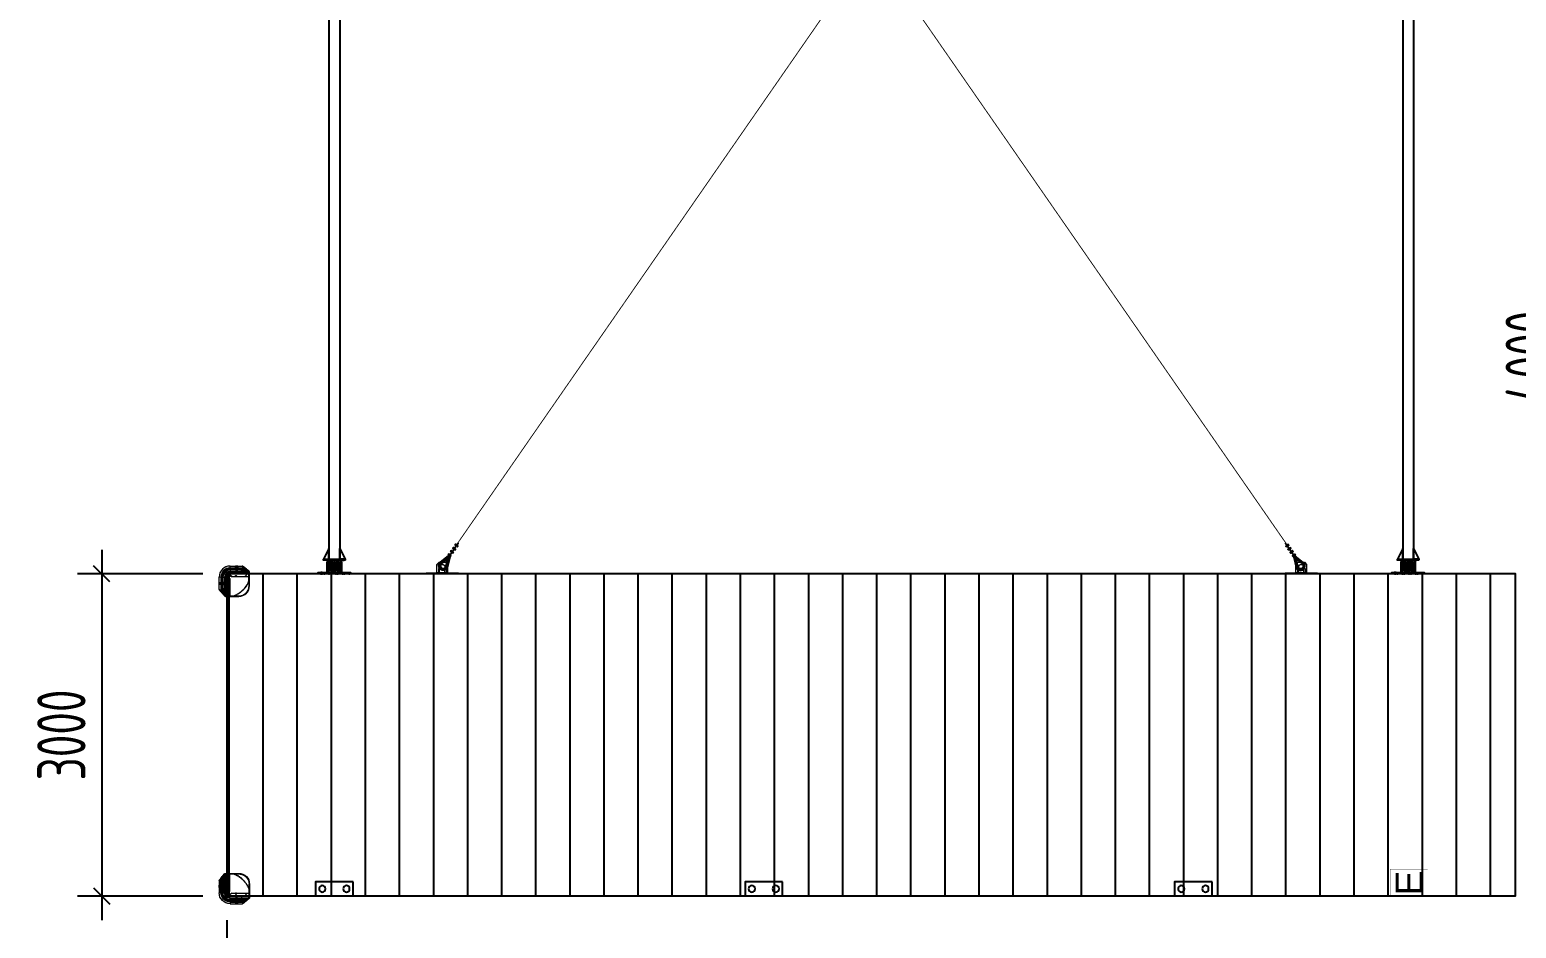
# Model space of a CAD drawing. Header units: millimetres. Extents: x 136606 to 1229059, y 82794 to 127566.
# Drawn here: x 347343 to 361187, y 104587 to 112955 of the extents above; entities that cross this region are included whole.
import ezdxf

# ---------------------------------------------------------------- set-up
doc = ezdxf.new("R2010")
doc.units = ezdxf.units.MM
doc.linetypes.add('CENTER', pattern=[0.6, 0.375, -0.075, 0.075, -0.075])
doc.linetypes.add('HIDDEN', pattern=[9.525, 6.35, -3.175])
for name, color, linetype in [('0 @ 1', 7, 'Continuous'), ('5t系缆柱', 150, 'Continuous'), ('HR-dimension', 9, 'Continuous'), ('HR-pontoon', 161, 'Continuous'), ('护角', 30, 'Continuous'), ('水电箱', 40, 'Continuous'), ('浮桥', 13, 'Continuous'), ('粗实线', 7, 'Continuous')]:
    doc.layers.add(name, color=color, linetype=linetype)
doc.layers.add('扣板', color=7, linetype='Continuous', lineweight=9)
doc.styles.add('hztxt', font='ros1.shx', dxfattribs={"width": 0.8, "bigfont": 'hztxt.shx'})
doc.styles.get("Standard").update_dxf_attribs({"font": 'arial.ttf'})
doc.dimstyles.new('DIM-150', dxfattribs={"dimscale": 150, "dimtxt": 3, "dimasz": 1, "dimexe": 1.5, "dimexo": 1.5, "dimgap": 1, "dimtad": 1, "dimdec": 1, "dimdsep": 46, "dimtxsty": 'hztxt', "dimblk": 'OBLIQUE', "dimcen": 0, "dimdle": 1.5, "dimclrd": 9, "dimclre": 9, "dimclrt": 2, "dimadec": 1, "dimazin": 0, "dimtfac": 1, "dimtdec": 1, "dimtix": 1, "dimtmove": 2, "dimatfit": 3, "dimldrblk": 'ARCHTICK', "dimfxl": 10, "dimtolj": 1, "dimtzin": 0, "dimarcsym": 1})
pattern_1 = [(225, (43212.285, 45564.743), (4.49012806, -4.49012806), []), (225, (43207.795, 45564.743), (4.49012806, -4.49012806), [7.9375, -1.5875, 0, -1.5875])]
pattern_2 = [(225, (-344287.005, -129412.7357), (4.49012806, -4.49012806), []), (225, (-344291.495, -129412.7357), (4.49012806, -4.49012806), [7.9375, -1.5875, 0, -1.5875])]
pattern_3 = [(40.81217054, (-1416366.4012, -675349.6259), (-1.4525846328, 1.682112997), []), (130.81217054, (-1416366.4012, -675349.6259), (-4.5872822625, 1.9116413612), [5.55625, -3.33375])]
pattern_4 = [(40.81217054, (-1423212.2177, -670898.807), (-1.4525846328, 1.682112997), []), (130.81217054, (-1423212.2177, -670898.807), (-4.5872822625, 1.9116413612), [5.55625, -3.33375])]

# ---------------------------------------------------------------- blocks, each defined once
blk = doc.blocks.new('A$C140A6103')
at = {"color": 252}
blk.add_lwpolyline([(1, 1), (-1, -1)], dxfattribs=at)
blk.add_circle((0, 0), 1, dxfattribs=at)
blk.add_arc((30, 30), 42.4, 223.6495, 226.3505, dxfattribs=at)
at = {"layer": '护角', "linetype": 'HIDDEN', "lineweight": 0}
for p, q in [((-51, 169), (-73, 143)), ((-45, 174), (-51, 169)), ((-51, 30), (-51, 169)), ((-46, 170), (-47, 168)), ((-47, 140), (-47, 168)), ((-46, 140), (-47, 140)), ((-35, 186), (-46, 170)), ((-46, 170), (-35, 186)), ((-46, 140), (-46, 170)), ((-46, 140), (-35, 140)), ((-35, 140), (-46, 140)), ((-22, 202), (-45, 174)), ((-45, 30), (-45, 174)), ((-21, 204), (-35, 186)), ((-35, 140), (-35, 186)), ((-35, 140), (-2, 140)), ((-22, 202), (-22, 202)), ((-22, 30), (-22, 202)), ((-20, 209), (-18, 204)), ((-18, 30), (-18, 204)), ((-14, 210), (-14, 205)), ((-2, 207), (-14, 207)), ((-13, 205), (-14, 205)), ((-13, 210), (-13, 205)), ((65, 205), (-13, 205)), ((-13, 205), (25, 167)), ((-2, 140), (-2, 207)), ((0, 207), (-2, 207)), ((-2, 207), (0, 207)), ((0, 140), (-2, 140)), ((-2, 140), (0, 140)), ((-71, 100), (-31, 100)), ((-71, 80), (-71, 80)), ((-31, 80), (-71, 80)), ((-71, 80), (-71, 80)), ((-51, 30), (-45, 30)), ((-45, 30), (-22, 30)), ((-41, 135), (-42, 135)), ((-34, 135), (-41, 135)), ((-3, 135), (-34, 135)), ((-31, 100), (-31, 80)), ((-30, 99), (-30, 81)), ((-29, 96), (-29, 84)), ((-29, 96), (-1, 96)), ((-1, 84), (-29, 84)), ((-22, 30), (-18, 30)), ((-1, 96), (-1, 84)), ((19, 82), (20, 81)), ((19, 82), (19, 82)), ((20, 81), (19, 82)), ((19, 82), (19, 82)), ((19, 82), (19, 82)), ((20, 82), (19, 82)), ((19, 82), (19, 82)), ((19, 82), (20, 81)), ((20, 85), (21, 85)), ((20, 84), (20, 85)), ((20, 81), (24, 85)), ((20, 81), (24, 84)), ((21, 83), (20, 82)), ((20, 82), (20, 82)), ((20, 82), (20, 82)), ((21, 82), (20, 82)), ((20, 81), (20, 81)), ((21, 81), (20, 81)), ((20, 81), (20, 81)), ((20, 81), (20, 81)), ((21, 87), (21, 85)), ((21, 87), (21, 87)), ((21, 85), (21, 87)), ((22, 87), (21, 85)), ((21, 84), (22, 87)), ((21, 84), (22, 86)), ((21, 85), (21, 85)), ((21, 85), (21, 85)), ((24, 84), (21, 81)), ((21, 84), (22, 84)), ((22, 84), (21, 84)), ((22, 84), (21, 84)), ((21, 84), (21, 83)), ((21, 84), (21, 83)), ((21, 83), (21, 84)), ((21, 84), (21, 84)), ((21, 84), (21, 84)), ((21, 83), (21, 83)), ((21, 83), (21, 82)), ((21, 83), (21, 83)), ((22, 87), (22, 87)), ((22, 87), (22, 87)), ((22, 87), (22, 87)), ((22, 87), (22, 87)), ((22, 87), (21, 87)), ((22, 87), (22, 86)), ((22, 87), (22, 87)), ((22, 87), (22, 87)), ((22, 87), (22, 87)), ((22, 86), (22, 86)), ((22, 86), (22, 84)), ((23, 85), (22, 84)), ((22, 84), (23, 85)), ((24, 85), (22, 83)), ((22, 84), (22, 84)), ((22, 84), (22, 84)), ((22, 84), (22, 84)), ((22, 84), (21, 83)), ((22, 84), (22, 83)), ((23, 85), (23, 85)), ((23, 85), (24, 85)), ((24, 85), (24, 85)), ((24, 85), (24, 85)), ((24, 85), (24, 85)), ((24, 85), (24, 85)), ((24, 84), (24, 85)), ((24, 85), (24, 85)), ((24, 85), (24, 85)), ((24, 85), (24, 85)), ((24, 84), (24, 84)), ((140, -2), (140, 0)), ((140, -2), (140, 0)), ((167, 25), (205, -13)), ((205, -13), (205, 65)), ((207, -2), (207, 0)), ((207, 0), (207, -2)), ((30, -22), (30, -18)), ((30, -18), (204, -18)), ((30, -45), (30, -22)), ((30, -22), (202, -22)), ((30, -51), (30, -45)), ((30, -45), (174, -45)), ((30, -51), (169, -51)), ((100, -31), (80, -31)), ((80, -71), (80, -31)), ((81, -30), (99, -30)), ((84, -29), (84, -1)), ((84, -1), (96, -1)), ((96, -29), (84, -29)), ((96, -1), (96, -29)), ((100, -31), (100, -71)), ((135, -34), (135, -3)), ((135, -41), (135, -34)), ((135, -42), (135, -41)), ((207, -2), (140, -2)), ((140, -2), (140, -35)), ((140, -35), (140, -46)), ((140, -35), (186, -35)), ((140, -46), (140, -35)), ((140, -46), (140, -47)), ((140, -46), (170, -46)), ((168, -47), (140, -47)), ((143, -73), (169, -51)), ((170, -46), (168, -47)), ((169, -51), (174, -45)), ((170, -46), (186, -35)), ((186, -35), (170, -46)), ((174, -45), (202, -22)), ((186, -35), (204, -21)), ((202, -22), (202, -22)), ((204, -18), (209, -20)), ((205, -13), (210, -13)), ((205, -14), (205, -13)), ((205, -14), (210, -14)), ((207, -14), (207, -2))]:
    blk.add_line(p, q, dxfattribs=at)
at = {"layer": '护角', "linetype": 'Continuous', "lineweight": 15}
for p, q in [((-73, 143), (-56, 164)), ((-73, 30), (-73, 143)), ((-55, 167), (-72, 146)), ((-56, 164), (-53, 166)), ((-56, 30), (-56, 164)), ((-53, 169), (-55, 167)), ((-44, 181), (-53, 169)), ((-53, 166), (-43, 178)), ((-53, 30), (-53, 166)), ((-39, 187), (-44, 181)), ((-43, 178), (-40, 184)), ((-43, 30), (-43, 178)), ((-37, 184), (-40, 184)), ((-40, 184), (-40, 30)), ((-24, 206), (-39, 187)), ((-37, 185), (-39, 187)), ((-37, 185), (-21, 204)), ((-37, 30), (-37, 184)), ((-21, 204), (-24, 206)), ((-14, 207), (-14, 210)), ((-3, 210), (-14, 210)), ((-14, 207), (-3, 207)), ((-3, 207), (-3, 210)), ((26, 210), (-3, 210)), ((-3, 207), (-3, 15)), ((-3, 207), (0, 207)), ((0, 15), (0, 207)), ((0, 207), (26, 207)), ((26, 210), (26, 207)), ((110, 210), (26, 210)), ((26, 44), (26, 207)), ((26, 207), (110, 207)), ((110, 210), (110, 207)), ((-56, 30), (-73, 30)), ((-72, 80), (-72, 79)), ((-53, 30), (-56, 30)), ((-43, 30), (-53, 30)), ((-40, 30), (-43, 30)), ((-37, 30), (-40, 30)), ((-3, 15), (-12, 6)), ((-12, 6), (-10, 4)), ((-10, 4), (-1, 13)), ((-10, 4), (-8, 2)), ((-8, 2), (13, 22)), ((-3, 15), (-1, 13)), ((0, 15), (-3, 15)), ((-1, 13), (10, 25)), ((26, 44), (0, 15)), ((22, 13), (2, -8)), ((10, 25), (13, 22)), ((25, 10), (13, -1)), ((15, 0), (44, 26)), ((15, -3), (15, 0)), ((207, 0), (15, 0)), ((25, 10), (22, 13)), ((44, 26), (207, 26)), ((207, 110), (207, 26)), ((210, 110), (207, 110)), ((210, 26), (207, 26)), ((207, 26), (207, 0)), ((207, 0), (207, -3)), ((210, 26), (210, 110)), ((210, -3), (210, 26)), ((4, -10), (2, -8)), ((13, -1), (4, -10)), ((6, -12), (4, -10)), ((6, -12), (15, -3)), ((15, -3), (13, -1)), ((15, -3), (207, -3)), ((184, -37), (30, -37)), ((30, -37), (30, -40)), ((30, -40), (184, -40)), ((30, -40), (30, -43)), ((30, -43), (178, -43)), ((30, -43), (30, -53)), ((30, -53), (166, -53)), ((30, -53), (30, -56)), ((30, -56), (164, -56)), ((30, -56), (30, -73)), ((143, -73), (30, -73)), ((164, -56), (143, -73)), ((146, -72), (167, -55)), ((166, -53), (164, -56)), ((178, -43), (166, -53)), ((167, -55), (169, -53)), ((169, -53), (181, -44)), ((184, -40), (178, -43)), ((181, -44), (187, -39)), ((184, -37), (184, -40)), ((204, -21), (185, -37)), ((185, -37), (187, -39)), ((187, -39), (206, -24)), ((204, -21), (206, -24)), ((207, -3), (207, -14)), ((207, -3), (210, -3)), ((207, -14), (210, -14)), ((210, -14), (210, -3))]:
    blk.add_line(p, q, dxfattribs=at)
at = {"layer": '护角', "linetype": 'HIDDEN', "lineweight": 0, "flags": 128}
for points in [[(-47, 177), (-47, 177), (-47, 177), (-47, 176), (-47, 176), (-46, 176), (-46, 175), (-46, 175), (-45, 174)], [(-35, 140), (-35, 139), (-35, 138), (-35, 137), (-35, 136), (-34, 136), (-34, 135), (-34, 135), (-34, 135)], [(-35, 140), (-35, 139), (-35, 138), (-35, 137), (-35, 136), (-34, 136), (-34, 135), (-34, 135), (-34, 135)], [(-24, 206), (-24, 205), (-24, 205), (-24, 205), (-23, 204), (-23, 204), (-23, 203), (-22, 203), (-22, 202)], [(-24, 205), (-24, 205), (-24, 205), (-24, 205), (-24, 204), (-23, 204), (-23, 203), (-23, 203), (-22, 202)], [(135, -34), (135, -34), (135, -34), (136, -34), (136, -35), (137, -35), (138, -35), (139, -35), (140, -35)], [(135, -34), (135, -34), (135, -34), (136, -34), (136, -35), (137, -35), (138, -35), (139, -35), (140, -35)], [(174, -45), (175, -46), (175, -46), (176, -46), (176, -47), (176, -47), (177, -47), (177, -47), (177, -47)], [(202, -22), (203, -23), (203, -23), (204, -23), (204, -24), (205, -24), (205, -24), (205, -24), (205, -24)], [(202, -22), (203, -22), (203, -23), (204, -23), (204, -23), (205, -24), (205, -24), (205, -24), (206, -24)]]:
    blk.add_lwpolyline(points, dxfattribs=at)
at = {"layer": '护角', "linetype": 'HIDDEN', "lineweight": 0}
for radius in [5.15, 5.45, 4.85, 4.21, 3.91, 4.51]:
    blk.add_circle((21, 84), radius, dxfattribs=at)
at = {"layer": '护角', "linetype": 'Continuous', "lineweight": 15}
for centre, radius, start, end in [((-68, 143), 5, 140.7935, 179.4152), ((-53, 165), 3.51, 142.875, 197.3336), ((-51, 168), 2.82, 153.8843, 223.0382), ((-41, 180), 2.82, 153.8843, 223.0382), ((-35, 184), 5, 140.7935, 180), ((-35, 184), 2, 140.7935, 180), ((-14, 198), 12, 90, 140.7935), ((-14, 198), 9, 90, 140.7935), ((-3, 207), 3, 0, 90), ((110, 110), 100, 0, 90), ((110, 110), 97, 0, 90), ((30, 30), 103, 180, 270), ((30, 30), 85.9, 180, 270), ((30, 30), 82.8, 180, 270), ((30, 30), 73.2, 180, 270), ((30, 30), 70, 180, 270), ((30, 30), 67, 180, 270), ((-3, -3), 13, 135, 315), ((-3, -3), 10, 135, 315), ((-3, -3), 7, 135, 315), ((-3, 15), 3, 315, 0), ((15, -3), 3, 90, 135), ((207, -3), 3, 0, 90), ((143, -68), 5, 271.2188, 309.2065), ((165, -53), 3.51, 252.6664, 307.125), ((168, -51), 2.82, 226.9618, 296.1157), ((180, -41), 2.82, 226.9618, 296.1157), ((184, -35), 2, 270, 309.2065), ((184, -35), 5, 270, 309.2065), ((198, -14), 9, 309.2065, 0), ((198, -14), 12, 309.2065, 0)]:
    blk.add_arc(centre, radius, start, end, dxfattribs=at)
at = {"layer": '护角', "linetype": 'HIDDEN', "lineweight": 0}
for centre, radius, start, end in [((-50, 168), 3, 2.9088, 140.7935), ((-48, 171), 3.28, 143.9818, 202.1193), ((-49, 170), 3, 0.2104, 140.5462), ((-42, 140), 5, 180, 270), ((-41, 140), 5, 179.9482, 269.9481), ((-40, 182), 6.12, 41.2821, 75.8251), ((-25, 200), 6.12, 41.2821, 75.8251), ((-14, 198), 9, 90, 140.7935), ((-14, 198), 7, 90, 117.2388), ((-17, 208), 3.55, 348.6309, 40.3907), ((-6, 208), 3.55, 348.6309, 40.3907), ((85, 206), 19.7, 168.4209, 184.0593), ((179, 162), 121, 158.9921, 159.5215), ((-48, 207), 113, 359.5052, 1.6792), ((88, 207), 21.8, 357.3954, 8.8489), ((30, 30), 80.9, 180, 270), ((30, 30), 75.1, 180, 270), ((-31, 99), 1, 0, 90), ((-31, 81), 1, 270, 0), ((-29, 96), 1, 180, 270), ((-29, 84), 1, 90, 180), ((30, 30), 52.2, 180, 270), ((30, 30), 47.5, 180, 270), ((-3, 132), 3, 0, 90), ((-1, 96), 1, 270, 0), ((-1, 84), 1, 0, 90), ((19, 82), 0.3, 221.1277, 225), ((19, 82), 0.6, 221.1277, 225), ((21, 85), 0.3, 250.125, 341.2356), ((21, 85), 0.6, 250.125, 341.2356), ((20, 82), 0.3, 225, 315), ((20, 82), 0.6, 225, 315), ((20, 81), 0.6, 225, 315), ((20, 81), 0.3, 225, 315), ((22, 87), 0.6, 45, 161.2356), ((22, 84), 0.3, 160.928, 225), ((22, 84), 0.6, 160.928, 225), ((21, 83), 0.3, 315, 45), ((21, 83), 0.6, 315, 45), ((22, 87), 0.3, 340.928, 45), ((22, 87), 0.6, 340.928, 45), ((22, 87), 0.3, 45, 161.2356), ((22, 84), 0.3, 225, 315), ((22, 84), 0.6, 225, 315), ((24, 85), 0.3, 45, 135), ((24, 85), 0.6, 45, 135), ((24, 85), 0.3, 315, 45), ((24, 85), 0.6, 315, 45), ((84, -1), 1, 0, 90), ((96, -1), 1, 90, 180), ((132, -3), 3, 0, 90), ((206, 85), 19.7, 265.9407, 281.5791), ((162, 179), 121, 290.4785, 291.0079), ((207, 88), 21.8, 81.1511, 92.6046), ((207, -48), 113, 88.3208, 90.4948), ((81, -31), 1, 90, 180), ((84, -29), 1, 270, 0), ((96, -29), 1, 180, 270), ((99, -31), 1, 0, 90), ((140, -41), 5, 180.0519, 270.0518), ((140, -42), 5, 180, 270), ((168, -50), 3, 309.2065, 87.2053), ((171, -48), 3.28, 247.8807, 306.0182), ((170, -49), 3, 309.4538, 89.7896), ((182, -40), 6.12, 14.1749, 48.7179), ((198, -14), 9, 309.2065, 0), ((198, -14), 7, 332.7612, 0), ((200, -25), 6.12, 14.1749, 48.7179), ((208, -6), 3.55, 49.6093, 101.3691), ((208, -17), 3.55, 49.6093, 101.3691)]:
    blk.add_arc(centre, radius, start, end, dxfattribs=at)
at = {"layer": '护角', "linetype": 'HIDDEN', "lineweight": 0, "extrusion": (0, 0, -1)}
for centre, major_axis, start_param, end_param in [((-3, 140), (0, 5), 1.570796, 3.141593), ((-3, 140), (0, 5), 1.570796, 3.141593), ((140, -3), (-5, 0), 0, 1.570796), ((140, -3), (-5, 0), 0, 1.570796)]:
    blk.add_ellipse(centre, major_axis=major_axis, ratio=0.155291, start_param=start_param, end_param=end_param, dxfattribs=at)
at = {"layer": '护角', "linetype": 'HIDDEN', "lineweight": 0}
for points, knots in [([(-18, 204), (-18, 204), (-19, 204), (-20, 203), (-21, 203), (-21, 203), (-22, 203), (-22, 202)], [0, 0, 0, 0, 0.5, 0.5, 0.75, 0.75, 1, 1, 1, 1]), ([(205, 65), (203, 69), (201, 73), (198, 81), (196, 85), (190, 96), (186, 103), (179, 113), (176, 117), (173, 122), (171, 124), (169, 127), (167, 129), (161, 137), (155, 143), (143, 155), (137, 161), (127, 169), (124, 171), (119, 175), (117, 176), (114, 179), (112, 180), (103, 186), (96, 190), (85, 196), (81, 198), (73, 201), (69, 203), (65, 205)], [0, 0, 0, 0, 0.0625, 0.0625, 0.125, 0.125, 0.25, 0.25, 0.3125, 0.3125, 0.34375, 0.34375, 0.375, 0.375, 0.5, 0.5, 0.625, 0.625, 0.6875, 0.6875, 0.71875, 0.71875, 0.75, 0.75, 0.875, 0.875, 0.9375, 0.9375, 1, 1, 1, 1]), ([(66, 206), (70, 204), (74, 203), (81, 199), (85, 197), (96, 191), (104, 187), (113, 181), (114, 180), (118, 177), (120, 176), (125, 172), (128, 170), (138, 162), (144, 156), (156, 144), (162, 138), (169, 129), (170, 128), (172, 124), (174, 123), (178, 118), (180, 114), (187, 104), (191, 96), (197, 85), (199, 81), (203, 74), (204, 70), (206, 66)], [0, 0, 0, 0, 0.0625, 0.0625, 0.125, 0.125, 0.25, 0.25, 0.28125, 0.28125, 0.3125, 0.3125, 0.375, 0.375, 0.5, 0.5, 0.625, 0.625, 0.65625, 0.65625, 0.6875, 0.6875, 0.75, 0.75, 0.875, 0.875, 0.9375, 0.9375, 1, 1, 1, 1]), ([(110, 206), (103, 206), (95, 206), (80, 206), (73, 206), (66, 206)], [0, 0, 0, 0, 0.5, 0.5, 1, 1, 1, 1]), ([(206, 110), (206, 113), (205, 117), (205, 123), (204, 126), (203, 130), (203, 132), (202, 135), (202, 137), (201, 141), (200, 144), (197, 150), (196, 152), (194, 157), (193, 158), (191, 161), (190, 162), (188, 166), (186, 168), (182, 173), (180, 175), (175, 180), (173, 182), (170, 184), (169, 185), (168, 186), (168, 186), (166, 188), (164, 189), (161, 191), (158, 193), (152, 196), (150, 197), (145, 199), (144, 200), (142, 200), (141, 201), (139, 201), (139, 201), (135, 202), (132, 203), (126, 204), (123, 205), (117, 205), (113, 206), (110, 206)], [0, 0, 0, 0, 0.0625, 0.0625, 0.125, 0.125, 0.15625, 0.15625, 0.1875, 0.1875, 0.25, 0.25, 0.3125, 0.3125, 0.34375, 0.34375, 0.375, 0.375, 0.4375, 0.4375, 0.5, 0.5, 0.5625, 0.5625, 0.578125, 0.578125, 0.59375, 0.59375, 0.625, 0.625, 0.6875, 0.6875, 0.75, 0.75, 0.78125, 0.78125, 0.796875, 0.796875, 0.8125, 0.8125, 0.875, 0.875, 0.9375, 0.9375, 1, 1, 1, 1]), ([(-71, 100), (-71, 100), (-71, 100), (-70, 99), (-70, 97), (-69, 95), (-69, 91), (-69, 88), (-69, 85), (-70, 82), (-70, 80), (-71, 80), (-71, 80)], [0, 0, 0, 0, 0.033437, 0.143125, 0.251235, 0.357374, 0.462741, 0.569231, 0.677792, 0.787655, 0.897334, 1, 1, 1, 1]), ([(20, 85), (20, 85), (20, 85), (20, 85), (20, 85), (20, 85), (20, 85), (19, 84), (19, 84), (19, 84), (19, 84), (18, 84), (18, 83), (18, 83), (18, 83), (18, 83), (18, 83), (18, 83), (19, 82), (19, 82), (19, 82), (19, 82)], [0, 0, 0, 0, 0.0625, 0.0625, 0.125, 0.125, 0.25, 0.25, 0.375, 0.375, 0.5, 0.5, 0.625, 0.625, 0.6875, 0.6875, 0.75, 0.75, 0.875, 0.875, 1, 1, 1, 1]), ([(19, 82), (19, 82), (19, 82), (18, 82), (18, 82), (18, 83), (18, 83), (18, 83), (18, 83), (18, 83), (18, 84), (18, 84), (18, 84), (18, 84), (19, 84), (19, 85), (19, 85), (19, 85), (19, 85), (20, 85), (20, 85), (20, 85), (20, 85), (20, 85), (20, 85), (21, 85)], [0, 0, 0, 0, 0.125, 0.125, 0.25, 0.25, 0.3125, 0.3125, 0.375, 0.375, 0.4375, 0.4375, 0.5, 0.5, 0.625, 0.625, 0.75, 0.75, 0.8125, 0.8125, 0.875, 0.875, 0.9375, 0.9375, 1, 1, 1, 1]), ([(21, 84), (21, 84), (20, 84), (20, 84), (19, 84), (19, 83), (19, 83), (19, 82), (20, 82)], [0, 0, 0, 0, 0.584766, 1.113025, 1.62346, 2.135622, 2.635187, 3.297107, 3.297107, 3.297107, 3.297107]), ([(20, 84), (20, 84), (20, 84), (20, 84), (20, 84), (20, 84), (20, 84), (20, 84), (20, 84), (19, 84), (19, 84), (19, 84), (19, 84), (19, 83), (19, 83), (19, 83), (19, 83), (19, 83), (19, 83), (19, 83), (19, 82), (19, 82), (19, 82), (19, 82)], [0, 0, 0, 0, 0.0625, 0.0625, 0.125, 0.125, 0.1875, 0.1875, 0.25, 0.25, 0.375, 0.375, 0.5, 0.5, 0.625, 0.625, 0.6875, 0.6875, 0.75, 0.75, 0.875, 0.875, 1, 1, 1, 1]), ([(19, 82), (19, 82), (19, 82), (19, 82), (19, 83), (19, 83), (19, 83), (19, 83), (19, 84), (19, 84), (19, 84), (19, 84), (19, 84), (19, 84), (19, 84), (20, 84), (20, 84), (20, 84), (20, 84), (20, 84), (21, 84), (21, 84), (21, 84), (21, 84)], [0, 0, 0, 0, 0.125, 0.125, 0.25, 0.25, 0.375, 0.375, 0.4375, 0.4375, 0.5, 0.5, 0.5625, 0.5625, 0.625, 0.625, 0.75, 0.75, 0.8125, 0.8125, 0.875, 0.875, 1, 1, 1, 1]), ([(20, 82), (20, 82), (20, 82), (19, 82), (19, 82), (19, 82)], [0, 0, 0, 0, 0.5, 0.5, 1, 1, 1, 1]), ([(21, 84), (21, 84), (21, 84), (21, 84), (21, 84), (21, 84)], [0, 0, 0, 0, 0.5, 0.5, 1, 1, 1, 1]), ([(206, 66), (206, 73), (206, 80), (206, 95), (206, 103), (206, 110)], [0, 0, 0, 0, 0.5, 0.5, 1, 1, 1, 1]), ([(80, -71), (80, -71), (80, -71), (81, -70), (82, -70), (84, -69), (87, -69), (91, -69), (94, -69), (97, -70), (99, -70), (100, -71), (100, -71), (100, -71)], [0, 0, 0, 0, 0.029096, 0.100499, 0.208078, 0.313667, 0.4179, 0.522575, 0.629146, 0.737451, 0.846096, 0.953928, 1, 1, 1, 1]), ([(202, -22), (203, -22), (203, -21), (203, -21), (203, -20), (204, -19), (204, -18), (204, -18)], [0, 0, 0, 0, 0.25, 0.25, 0.5, 0.5, 1, 1, 1, 1])]:
    blk.add_open_spline(points, degree=3, knots=knots, dxfattribs=at)
at = {"layer": '护角', "linetype": 'Continuous', "lineweight": 15}
for points, knots in [([(-72, 100), (-72, 100), (-72, 100), (-73, 98), (-73, 95), (-73, 91), (-73, 87), (-73, 84), (-73, 81), (-72, 80), (-72, 80), (-72, 80)], [0, 0, 0, 0, 0.0291215, 0.1682644, 0.30651, 0.444267, 0.5819582, 0.7197998, 0.8579004, 0.9963449, 1, 1, 1, 1]), ([(-71, 100), (-71, 101), (-72, 101), (-72, 101), (-72, 100), (-72, 100)], [0, 0, 0, 0, 0.282819, 0.61138, 1, 1, 1, 1]), ([(-71, 80), (-71, 80), (-71, 81), (-72, 82), (-72, 84), (-72, 88), (-72, 91), (-72, 94), (-72, 97), (-71, 99), (-71, 100), (-71, 100), (-71, 100)], [0, 0, 0, 0, 0.0428748, 0.1572186, 0.2714708, 0.3857156, 0.499944, 0.6141782, 0.7286369, 0.8436234, 0.9586578, 1, 1, 1, 1]), ([(-72, 79), (-72, 79), (-72, 79), (-71, 79), (-71, 80), (-71, 80)], [0, 0, 0, 0, 0.053701, 0.903462, 1, 1, 1, 1]), ([(-71, 100), (-71, 100), (-71, 100), (-71, 100), (-71, 100)], [0, 0, 0, 0, 0.702971, 1, 1, 1, 1]), ([(-71, 80), (-71, 80), (-71, 81), (-70, 84), (-70, 88), (-70, 91), (-70, 95), (-71, 98), (-71, 100), (-71, 100), (-71, 100)], [0, 0, 0, 0, 0.123491, 0.262691, 0.400101, 0.534841, 0.66819, 0.802628, 0.939755, 1, 1, 1, 1]), ([(-71, 80), (-71, 80), (-71, 80), (-71, 80), (-71, 80), (-71, 80)], [0, 0, 0, 0, 0.396325, 0.970782, 1, 1, 1, 1]), ([(10, 25), (11, 25), (12, 26), (13, 28), (14, 28), (16, 31), (17, 32), (20, 36), (21, 38), (23, 40), (24, 41), (24, 42), (25, 43), (25, 44), (26, 44), (26, 44)], [0, 0, 0, 0, 0.125, 0.125, 0.25, 0.25, 0.5, 0.5, 0.75, 0.75, 0.875, 0.875, 0.9375, 0.9375, 1, 1, 1, 1]), ([(13, 22), (13, 23), (14, 24), (15, 26), (16, 27), (18, 29), (19, 31), (21, 35), (22, 37), (24, 40), (24, 41), (25, 42), (25, 43), (26, 43), (26, 44), (26, 44), (26, 44)], [0, 0, 0, 0, 0.125, 0.125, 0.25, 0.25, 0.5, 0.5, 0.75, 0.75, 0.875, 0.875, 0.9375, 0.96875, 0.96875, 1, 1, 1, 1]), ([(22, 13), (23, 13), (24, 14), (26, 15), (27, 16), (29, 18), (31, 19), (35, 21), (37, 22), (40, 24), (41, 24), (42, 25), (43, 25), (43, 26), (44, 26), (44, 26), (44, 26)], [0, 0, 0, 0, 0.125, 0.125, 0.25, 0.25, 0.5, 0.5, 0.75, 0.75, 0.875, 0.875, 0.9375, 0.96875, 0.96875, 1, 1, 1, 1]), ([(25, 10), (25, 11), (26, 12), (28, 13), (28, 14), (31, 16), (32, 17), (36, 20), (38, 21), (40, 23), (41, 24), (42, 24), (43, 25), (44, 25), (44, 26), (44, 26)], [0, 0, 0, 0, 0.125, 0.125, 0.25, 0.25, 0.5, 0.5, 0.75, 0.75, 0.875, 0.875, 0.9375, 0.9375, 1, 1, 1, 1]), ([(80, -71), (80, -71), (79, -71), (79, -72), (79, -72), (79, -72)], [0, 0, 0, 0, 0.087697, 0.4518, 1, 1, 1, 1]), ([(79, -72), (80, -72), (81, -73), (83, -73), (87, -73), (90, -73), (94, -73), (97, -73), (99, -73), (100, -72), (100, -72)], [0, 0, 0, 0, 0.1381281, 0.2751236, 0.4112387, 0.5470574, 0.6829065, 0.8189532, 0.9552806, 1, 1, 1, 1]), ([(100, -71), (100, -71), (100, -71), (98, -71), (95, -70), (91, -70), (87, -70), (84, -70), (81, -71), (80, -71), (80, -71)], [0, 0, 0, 0, 0.072227, 0.210773, 0.348693, 0.4843, 0.617475, 0.750147, 0.884686, 1, 1, 1, 1]), ([(80, -71), (80, -71), (80, -71), (80, -71), (80, -71)], [0, 0, 0, 0, 0.55929, 1, 1, 1, 1]), ([(100, -71), (100, -71), (100, -71), (99, -71), (97, -72), (94, -72), (90, -72), (87, -72), (84, -72), (81, -72), (80, -71), (80, -71), (80, -71)], [0, 0, 0, 0, 0.061735, 0.169166, 0.276203, 0.383335, 0.490458, 0.597566, 0.704777, 0.812477, 0.920905, 1, 1, 1, 1]), ([(100, -71), (100, -71), (100, -71), (100, -71), (100, -71)], [0, 0, 0, 0, 0.361174, 1, 1, 1, 1]), ([(101, -72), (101, -72), (101, -72), (101, -71), (100, -71)], [0, 0, 0, 0, 0.473442, 1, 1, 1, 1]), ([(100, -72), (100, -72), (101, -72), (101, -72), (101, -72)], [0, 0, 0, 0, 0.539072, 1, 1, 1, 1])]:
    blk.add_open_spline(points, degree=3, knots=knots, dxfattribs=at)
blk = doc.blocks.new('水电箱A')
at = {"layer": '水电箱', "color": 2, "const_width": 3}
blk.add_lwpolyline([(-30, 210), (270, 210), (270, -210), (-30, -210)], close=True, dxfattribs=at)
at = {"layer": '水电箱', "color": 2}
blk.add_text('E', height=300, dxfattribs=at).set_placement((-24, -153))
blk = doc.blocks.new('_Oblique')
at = {"color": 0, "linetype": 'ByBlock', "lineweight": -2}
blk.add_line((-0.5, -0.5), (0.5, 0.5), dxfattribs=at)
blk = doc.blocks.new('*D32')
at = {"color": 9, "lineweight": -2, "transparency": 16777216}
for p, q in [((348013, 108112), (348013, 104662)), ((348955, 107887), (347788, 107887)), ((348955, 104887), (347788, 104887))]:
    blk.add_line(p, q, dxfattribs=at)
at = {"layer": 'Defpoints', "color": 0, "transparency": 16777216}
for p in [(349180, 107887), (348013, 104887), (349180, 104887)]:
    blk.add_point(p, dxfattribs=at)
at = {"color": 9, "lineweight": -2, "transparency": 16777216, "xscale": 150, "yscale": 150, "zscale": 150}
for p, rotation in [((348013, 107887), 90), ((348013, 104887), 270)]:
    blk.add_blockref('_Oblique', p, dxfattribs=dict(at, rotation=rotation))
at = {"color": 2, "transparency": 16777216, "insert": (347638, 106387), "char_height": 450, "attachment_point": 5, "rotation": 90, "style": 'hztxt'}
blk.add_mtext('\\A1;3000', dxfattribs=at)
blk = doc.blocks.new('_ArchTick')
at = {"color": 0, "linetype": 'ByBlock', "const_width": 0.15}
blk.add_lwpolyline([(-0.5, -0.5), (0.5, 0.5)], dxfattribs=at)
blk = doc.blocks.new('*D33')
at = {"color": 9, "lineweight": -2, "transparency": 16777216}
for p, q in [((349180, 104662), (349180, 103207)), ((379210, 104662), (379210, 103207)), ((348955, 103432), (379435, 103432))]:
    blk.add_line(p, q, dxfattribs=at)
at = {"layer": 'Defpoints', "color": 0, "transparency": 16777216}
for p in [(349180, 104887), (379210, 104887), (379210, 103432)]:
    blk.add_point(p, dxfattribs=at)
at = {"color": 9, "lineweight": -2, "transparency": 16777216, "xscale": 150, "yscale": 150, "zscale": 150, "rotation": 180}
blk.add_blockref('_Oblique', (349180, 103432), dxfattribs=at)
at = {"color": 9, "lineweight": -2, "transparency": 16777216, "xscale": 150, "yscale": 150, "zscale": 150}
blk.add_blockref('_Oblique', (379210, 103432), dxfattribs=at)
at = {"color": 2, "transparency": 16777216, "insert": (364195, 103807), "char_height": 450, "attachment_point": 5, "style": 'hztxt'}
blk.add_mtext('\\A1;30030', dxfattribs=at)
blk = doc.blocks.new('5t')
at = {"layer": '5t系缆柱', "color": 6}
blk.add_lwpolyline([(-200, 0), (200, 0), (200, -150), (-200, -150)], close=True, dxfattribs=at)
for centre in [(-128, -75), (128, -75)]:
    blk.add_circle(centre, 34.7, dxfattribs=at)
blk = doc.blocks.new('*U18')
at = {"layer": '5t系缆柱', "xscale": -0.874800000000001, "yscale": 0.8748000000000011, "zscale": 0.8748000000000004, "rotation": 359.9999997006857}
blk.add_blockref('5t', (0, 66), dxfattribs=at)
blk = doc.blocks.new('*U19')
at = {"color": 0, "linetype": 'ByBlock', "lineweight": -2, "transparency": 16777216}
for p in [(0, 0), (4000, 0), (8000, 0)]:
    blk.add_blockref('*U18', p, dxfattribs=at)
blk = doc.blocks.new('*D31')
at = {"color": 9, "lineweight": -2, "transparency": 16777216}
for p, q in [((361688, 112132), (361688, 107682)), ((362470, 111907), (361463, 111907)), ((362470, 107907), (361463, 107907))]:
    blk.add_line(p, q, dxfattribs=at)
at = {"layer": 'Defpoints', "color": 0, "transparency": 16777216}
for p in [(362695, 111907), (361688, 107907), (362695, 107907)]:
    blk.add_point(p, dxfattribs=at)
at = {"color": 9, "lineweight": -2, "transparency": 16777216, "xscale": 150, "yscale": 150, "zscale": 150}
for p, rotation in [((361688, 111907), 90), ((361688, 107907), 270)]:
    blk.add_blockref('_Oblique', p, dxfattribs=dict(at, rotation=rotation))
at = {"color": 2, "transparency": 16777216, "insert": (361313, 109907), "char_height": 450, "attachment_point": 5, "rotation": 90, "style": 'hztxt'}
blk.add_mtext('\\A1;4000', dxfattribs=at)
blk = doc.blocks.new('支座')
at = {"layer": '扣板', "color": 7}
blk.add_line((13512, 4747, 0), (13512, 5047, 0), dxfattribs=at)
at = {"layer": '扣板', "color": 7, "elevation": 0}
for points in [[(13512, 4747), (13512, 5047), (13520, 5047), (13520, 4747)], [(13600, 4947), (13620, 4927), (13620, 4867), (13600, 4847), (13520, 4847), (13520, 4947)], [(13560, 4932), (13520, 4932), (13520, 4922), (13560, 4922)], [(13560, 4862), (13520, 4862), (13520, 4872), (13560, 4872)]]:
    blk.add_lwpolyline(points, close=True, dxfattribs=at)
at = {"layer": '扣板', "color": 7}
blk.add_circle((13575, 4897, 0), 25, dxfattribs=at)
blk = doc.blocks.new('*U1456')
h = blk.add_hatch()
h.set_pattern_fill('ANSI35', color=4, angle=180)
h.set_pattern_definition(pattern_1)
h.paths.add_polyline_path([(24, -89), (36, -89), (36, -67), (24, -67)])
h.paths.add_polyline_path([(24, -31), (36, -31), (36, 11), (24, 11)])
h.paths.add_polyline_path([(-100, 11), (100, 11), (100, 21), (-100, 21)])
h.paths.add_polyline_path([(-36, -31), (-24, -31), (-24, 11), (-36, 11)])
h.paths.add_polyline_path([(-36, -89), (-24, -89), (-24, -67), (-36, -67)])
h = blk.add_hatch()
h.set_pattern_fill('ANSI35', color=4, angle=180)
h.set_pattern_definition(pattern_2)
h.paths.add_polyline_path([(-129, -116), (-150, -116), (-150, -104), (-129, -104)])
h.paths.add_polyline_path([(111, -116), (-111, -116), (-111, -104), (111, -104)])
h.paths.add_polyline_path([(150, -116), (129, -116), (129, -104), (150, -104)])
h.paths.add_polyline_path([(66, -104), (54, -104), (54, -67), (66, -67)])
h.paths.add_polyline_path([(66, -31), (54, -31), (54, -4), (66, -4)])
h.paths.add_polyline_path([(6, -31), (-6, -31), (-6, -4), (6, -4)])
h.paths.add_polyline_path([(6, -104), (-6, -104), (-6, -67), (6, -67)])
h.paths.add_polyline_path([(-54, -104), (-66, -104), (-66, -67), (-54, -67)])
h.paths.add_polyline_path([(-54, -31), (-66, -31), (-66, -4), (-54, -4)])
at = {"color": 4}
for points in [[(100, 11), (-100, 11), (-100, 21), (100, 21), (100, 11)], [(-36, -89), (-36, 11), (-24, 11), (-24, -89), (-36, -89)], [(24, -89), (24, 11), (36, 11), (36, -89), (24, -89)], [(150, -116), (-150, -116), (-150, -104), (150, -104), (150, -116)], [(-66, -104), (-66, -4), (-54, -4), (-54, -104), (-66, -104)], [(-6, -104), (-6, -4), (6, -4), (6, -104), (-6, -104)], [(54, -104), (54, -4), (66, -4), (66, -104), (54, -104)]]:
    blk.add_lwpolyline(points, dxfattribs=at)
at = {"layer": 'Defpoints', "color": 4}
for points in [[(-100, 21), (-50, 21), (-50, 121), (-100, 21)], [(100, 21), (50, 21), (50, 121), (100, 21)]]:
    blk.add_lwpolyline(points, dxfattribs=at)
at = {"layer": 'Defpoints', "color": 4, "linetype": 'CENTER', "ltscale": 2}
for points in [[(-129, -116), (-111, -116), (-111, -104), (-129, -104)], [(-66, -31), (-54, -31), (-54, -67), (-66, -67)], [(-36, -31), (-24, -31), (-24, -67), (-36, -67)], [(-6, -31), (6, -31), (6, -67), (-6, -67)], [(24, -31), (36, -31), (36, -67), (24, -67)], [(54, -31), (66, -31), (66, -67), (54, -67)], [(129, -116), (111, -116), (111, -104), (129, -104)]]:
    blk.add_lwpolyline(points, close=True, dxfattribs=at)
for points in [[(-120, -99), (-120, -111), (-120, -121)], [(-66, -49), (66, -49)], [(-66, -49), (66, -49)], [(120, -99), (120, -111), (120, -121)]]:
    blk.add_lwpolyline(points, dxfattribs=at)
blk = doc.blocks.new('*U1453')
at = {"layer": '粗实线', "color": 0, "linetype": 'ByBlock', "lineweight": -2, "transparency": 16777216}
blk.add_blockref('*U1456', (0, 0), dxfattribs=at)
blk = doc.blocks.new('*U1452')
h = blk.add_hatch()
h.set_pattern_fill('ANSI35', color=4, angle=180)
h.set_pattern_definition(pattern_1)
h.paths.add_polyline_path([(24, -89), (36, -89), (36, -67), (24, -67)])
h.paths.add_polyline_path([(24, -31), (36, -31), (36, 11), (24, 11)])
h.paths.add_polyline_path([(-100, 11), (100, 11), (100, 21), (-100, 21)])
h.paths.add_polyline_path([(-36, -31), (-24, -31), (-24, 11), (-36, 11)])
h.paths.add_polyline_path([(-36, -89), (-24, -89), (-24, -67), (-36, -67)])
h = blk.add_hatch()
h.set_pattern_fill('ANSI35', color=4, angle=180)
h.set_pattern_definition(pattern_2)
h.paths.add_polyline_path([(-129, -116), (-150, -116), (-150, -104), (-129, -104)])
h.paths.add_polyline_path([(111, -116), (-111, -116), (-111, -104), (111, -104)])
h.paths.add_polyline_path([(150, -116), (129, -116), (129, -104), (150, -104)])
h.paths.add_polyline_path([(66, -104), (54, -104), (54, -67), (66, -67)])
h.paths.add_polyline_path([(66, -31), (54, -31), (54, -4), (66, -4)])
h.paths.add_polyline_path([(6, -31), (-6, -31), (-6, -4), (6, -4)])
h.paths.add_polyline_path([(6, -104), (-6, -104), (-6, -67), (6, -67)])
h.paths.add_polyline_path([(-54, -104), (-66, -104), (-66, -67), (-54, -67)])
h.paths.add_polyline_path([(-54, -31), (-66, -31), (-66, -4), (-54, -4)])
at = {"color": 4}
for points in [[(100, 11), (-100, 11), (-100, 21), (100, 21), (100, 11)], [(-36, -89), (-36, 11), (-24, 11), (-24, -89), (-36, -89)], [(24, -89), (24, 11), (36, 11), (36, -89), (24, -89)], [(150, -116), (-150, -116), (-150, -104), (150, -104), (150, -116)], [(-66, -104), (-66, -4), (-54, -4), (-54, -104), (-66, -104)], [(-6, -104), (-6, -4), (6, -4), (6, -104), (-6, -104)], [(54, -104), (54, -4), (66, -4), (66, -104), (54, -104)]]:
    blk.add_lwpolyline(points, dxfattribs=at)
at = {"layer": 'Defpoints', "color": 4}
for points in [[(-100, 21), (-50, 21), (-50, 121), (-100, 21)], [(100, 21), (50, 21), (50, 121), (100, 21)]]:
    blk.add_lwpolyline(points, dxfattribs=at)
at = {"layer": 'Defpoints', "color": 4, "linetype": 'CENTER', "ltscale": 2}
for points in [[(-129, -116), (-111, -116), (-111, -104), (-129, -104)], [(-66, -31), (-54, -31), (-54, -67), (-66, -67)], [(-36, -31), (-24, -31), (-24, -67), (-36, -67)], [(-6, -31), (6, -31), (6, -67), (-6, -67)], [(24, -31), (36, -31), (36, -67), (24, -67)], [(54, -31), (66, -31), (66, -67), (54, -67)], [(129, -116), (111, -116), (111, -104), (129, -104)]]:
    blk.add_lwpolyline(points, close=True, dxfattribs=at)
for points in [[(-120, -99), (-120, -111), (-120, -121)], [(-66, -49), (66, -49)], [(-66, -49), (66, -49)], [(120, -99), (120, -111), (120, -121)]]:
    blk.add_lwpolyline(points, dxfattribs=at)
blk = doc.blocks.new('*U1449')
at = {"layer": '粗实线', "color": 0, "linetype": 'ByBlock', "lineweight": -2, "transparency": 16777216}
blk.add_blockref('*U1452', (0, 0), dxfattribs=at)
blk = doc.blocks.new('*U10')
at = {"color": 7, "linetype": 'Continuous', "lineweight": 15}
for p, q in [((-9, 9), (-10, 8)), ((-10, 8), (-10, 1)), ((-10, 1), (-9, 0)), ((-9, 9), (9, 9)), ((-9, 0), (9, 0)), ((-5, 8), (-5, 1)), ((5, 8), (5, 1)), ((10, 8), (9, 9)), ((9, 0), (10, 1)), ((10, 8), (10, 1))]:
    blk.add_line(p, q, dxfattribs=at)
for centre, start, end in [((0, -8), 72.4233, 107.5767), ((0, 17), 252.4233, 287.5767)]:
    blk.add_arc(centre, 17.2, start, end, dxfattribs=at)
for points, knots in [([(-10, 8), (-10, 9), (-9, 9), (-8, 9), (-7, 9), (-6, 9), (-6, 9), (-5, 8)], [0, 0, 0, 0, 0.264534, 0.399289, 0.53507, 0.765405, 1, 1, 1, 1]), ([(-5, 1), (-6, 1), (-6, 0), (-7, 0), (-8, 0), (-9, 0), (-10, 1), (-10, 1)], [0, 0, 0, 0, 0.264534, 0.399289, 0.53507, 0.765405, 1, 1, 1, 1]), ([(5, 8), (6, 9), (6, 9), (7, 9), (8, 9), (9, 9), (10, 9), (10, 8)], [0, 0, 0, 0, 0.264536, 0.399814, 0.535067, 0.765403, 1, 1, 1, 1]), ([(10, 1), (10, 1), (9, 0), (8, 0), (7, 0), (6, 0), (6, 1), (5, 1)], [0, 0, 0, 0, 0.264536, 0.399814, 0.535067, 0.765403, 1, 1, 1, 1])]:
    blk.add_open_spline(points, degree=3, knots=knots, dxfattribs=at)
blk = doc.blocks.new('A$C72EA2C7E')
blk.add_line((-8, -6), (8, -6))
at = {"color": 7, "linetype": 'Continuous', "lineweight": 15}
for p, q in [((-5, -40), (-5, -6)), ((-4, -41), (-5, -40)), ((5, -40), (-5, -40)), ((-4, -41), (5, -41)), ((5, -6), (5, -40)), ((5, -40), (5, -41))]:
    blk.add_line(p, q, dxfattribs=at)
at = {"color": 7, "linetype": 'Continuous', "lineweight": 0}
for p, q in [((-4, -41), (-4, -6)), ((5, -41), (5, -6))]:
    blk.add_line(p, q, dxfattribs=at)
blk.add_arc((0, -8), 8, 17.4862, 162.5138)
at = {"extrusion": (0, 0, -1), "xscale": 0.9999974999999999, "yscale": 0.9999974999999999, "zscale": -0.9999974999999999}
blk.add_blockref('*U10', (0, -39), dxfattribs=at)
blk = doc.blocks.new('*U1447')
h = blk.add_hatch(color=1)
h.dxf.hatch_style = 1
h.paths.add_polyline_path([(3975, 5721), (4049, 5780, 1.447528), (3984, 5821), (3963, 5729)])
h.paths.add_polyline_path([(3977, 5736), (3976, 5737), (3980, 5753), (3976, 5754), (3992, 5820, -1.452111), (4045, 5786), (3992, 5744), (3990, 5747)], flags=16)
h = blk.add_hatch()
h.set_pattern_fill('ANSI38', color=253, scale=0.7, angle=-4.1878)
h.set_pattern_definition(pattern_4)
h.paths.add_polyline_path([(3988, 5750), (3992, 5744), (4045, 5786, 1.452111), (3992, 5820), (3976, 5754), (3980, 5753), (3983, 5753), (3998, 5818, -1.452111), (4041, 5791)])
h = blk.add_hatch(color=1)
h.dxf.hatch_style = 1
h.paths.add_polyline_path([(-3963, -5729), (-3985, -5823, -1.406258), (-4049, -5780), (-3975, -5721)])
h.paths.add_polyline_path([(-3990, -5747), (-3992, -5744), (-4045, -5786, 1.406258), (-3992, -5822), (-3976, -5754), (-3976, -5736)], flags=16)
h = blk.add_hatch()
h.set_pattern_fill('ANSI38', color=253, scale=0.7, angle=-4.1878)
h.set_pattern_definition(pattern_3)
h.paths.add_polyline_path([(-3983, -5753), (-3976, -5754), (-3992, -5820, -1.452111), (-4045, -5786), (-3992, -5744), (-3990, -5747), (-3988, -5750), (-4041, -5791, 1.452111), (-3998, -5818)])
blk.add_line((3968, 5732), (3972, 5723))
at = {"color": 1}
for points in [[(3975, 5721), (4049, 5780, 1.447528), (3984, 5821), (3963, 5729)], [(3980, 5753), (3976, 5737), (3977, 5736), (3990, 5747), (3992, 5744), (4045, 5786, 1.452111), (3992, 5820), (3976, 5754)], [(-3963, -5729), (-3984, -5821, -1.447528), (-4049, -5780), (-3975, -5721)], [(-3990, -5747), (-3977, -5736), (-3976, -5737), (-3980, -5753), (-3976, -5754), (-3992, -5820, -1.452111), (-4045, -5786), (-3992, -5744)]]:
    blk.add_lwpolyline(points, format="xyb", close=True, dxfattribs=at)
for points in [[(3972, 5723), (4047, 5783, 1.449849), (3988, 5820), (3968, 5732)], [(3992, 5744), (4045, 5786, 1.452111), (3992, 5820), (3976, 5754)], [(3992, 5744), (4045, 5786, 1.452111), (3992, 5820), (3976, 5754)], [(-3967, -5727), (-3988, -5820, -1.449849), (-4047, -5783), (-3976, -5727)], [(-3976, -5754), (-3992, -5820, -1.452111), (-4045, -5786), (-3992, -5744)], [(-3976, -5754), (-3992, -5820, -1.452111), (-4045, -5786), (-3992, -5744)]]:
    blk.add_lwpolyline(points, format="xyb")
for points in [[(3983, 5753), (3998, 5818, -1.452111), (4041, 5791), (3988, 5750), (3992, 5744), (4045, 5786, 1.452111), (3992, 5820), (3976, 5754)], [(-3988, -5750), (-4041, -5791, 1.452111), (-3998, -5818), (-3983, -5753), (-3976, -5754), (-3992, -5820, -1.452111), (-4045, -5786), (-3992, -5744)]]:
    blk.add_lwpolyline(points, format="xyb", close=True)
at = {"color": 252}
for points in [[(3983, 5753), (3998, 5818, -1.452111), (4041, 5791), (3988, 5750), (3992, 5744), (4045, 5786, 1.452111), (3992, 5820), (3976, 5754)], [(-3988, -5750), (-4041, -5791, 1.452111), (-3998, -5818), (-3983, -5753), (-3976, -5754), (-3992, -5820, -1.452111), (-4045, -5786), (-3992, -5744)]]:
    blk.add_lwpolyline(points, format="xyb", close=True, dxfattribs=at)
at = {"color": 1, "const_width": 8.4}
for points in [[(3969, 5733), (-3982, -5736)], [(3976, 5730), (3885, 5598)], [(-3975, -5740), (-3878, -5601)]]:
    blk.add_lwpolyline(points, dxfattribs=at)
at = {"xscale": 0.6999999999999998, "yscale": 0.6999999999999998, "zscale": 0.6999999999999998, "rotation": 235.3226931625287}
for p in [(3952, 5681), (3973, 5711), (3910, 5620), (3932, 5651), (-3930, -5691), (-3910, -5661), (-3889, -5631), (-3952, -5722)]:
    blk.add_blockref('A$C72EA2C7E', p, dxfattribs=at)
blk = doc.blocks.new('*U1448')
at = {"color": 0, "linetype": 'ByBlock', "lineweight": -2, "transparency": 16777216}
blk.add_blockref('*U1447', (0, 0), dxfattribs=at)
blk = doc.blocks.new('*U1445')
h = blk.add_hatch(color=1)
h.dxf.hatch_style = 1
h.paths.add_polyline_path([(3975, 5721), (4049, 5780, 1.447528), (3984, 5821), (3963, 5729)])
h.paths.add_polyline_path([(3977, 5736), (3976, 5737), (3980, 5753), (3976, 5754), (3992, 5820, -1.452111), (4045, 5786), (3992, 5744), (3990, 5747)], flags=16)
h = blk.add_hatch()
h.set_pattern_fill('ANSI38', color=253, scale=0.7, angle=-4.1878)
h.set_pattern_definition(pattern_4)
h.paths.add_polyline_path([(3988, 5750), (3992, 5744), (4045, 5786, 1.452111), (3992, 5820), (3976, 5754), (3980, 5753), (3983, 5753), (3998, 5818, -1.452111), (4041, 5791)])
h = blk.add_hatch(color=1)
h.dxf.hatch_style = 1
h.paths.add_polyline_path([(-3963, -5729), (-3985, -5823, -1.406258), (-4049, -5780), (-3975, -5721)])
h.paths.add_polyline_path([(-3990, -5747), (-3992, -5744), (-4045, -5786, 1.406258), (-3992, -5822), (-3976, -5754), (-3976, -5736)], flags=16)
h = blk.add_hatch()
h.set_pattern_fill('ANSI38', color=253, scale=0.7, angle=-4.1878)
h.set_pattern_definition(pattern_3)
h.paths.add_polyline_path([(-3983, -5753), (-3976, -5754), (-3992, -5820, -1.452111), (-4045, -5786), (-3992, -5744), (-3990, -5747), (-3988, -5750), (-4041, -5791, 1.452111), (-3998, -5818)])
blk.add_line((3968, 5732), (3972, 5723))
at = {"color": 1}
for points in [[(3975, 5721), (4049, 5780, 1.447528), (3984, 5821), (3963, 5729)], [(3980, 5753), (3976, 5737), (3977, 5736), (3990, 5747), (3992, 5744), (4045, 5786, 1.452111), (3992, 5820), (3976, 5754)], [(-3963, -5729), (-3984, -5821, -1.447528), (-4049, -5780), (-3975, -5721)], [(-3990, -5747), (-3977, -5736), (-3976, -5737), (-3980, -5753), (-3976, -5754), (-3992, -5820, -1.452111), (-4045, -5786), (-3992, -5744)]]:
    blk.add_lwpolyline(points, format="xyb", close=True, dxfattribs=at)
for points in [[(3972, 5723), (4047, 5783, 1.449849), (3988, 5820), (3968, 5732)], [(3992, 5744), (4045, 5786, 1.452111), (3992, 5820), (3976, 5754)], [(3992, 5744), (4045, 5786, 1.452111), (3992, 5820), (3976, 5754)], [(-3967, -5727), (-3988, -5820, -1.449849), (-4047, -5783), (-3976, -5727)], [(-3976, -5754), (-3992, -5820, -1.452111), (-4045, -5786), (-3992, -5744)], [(-3976, -5754), (-3992, -5820, -1.452111), (-4045, -5786), (-3992, -5744)]]:
    blk.add_lwpolyline(points, format="xyb")
for points in [[(3983, 5753), (3998, 5818, -1.452111), (4041, 5791), (3988, 5750), (3992, 5744), (4045, 5786, 1.452111), (3992, 5820), (3976, 5754)], [(-3988, -5750), (-4041, -5791, 1.452111), (-3998, -5818), (-3983, -5753), (-3976, -5754), (-3992, -5820, -1.452111), (-4045, -5786), (-3992, -5744)]]:
    blk.add_lwpolyline(points, format="xyb", close=True)
at = {"color": 252}
for points in [[(3983, 5753), (3998, 5818, -1.452111), (4041, 5791), (3988, 5750), (3992, 5744), (4045, 5786, 1.452111), (3992, 5820), (3976, 5754)], [(-3988, -5750), (-4041, -5791, 1.452111), (-3998, -5818), (-3983, -5753), (-3976, -5754), (-3992, -5820, -1.452111), (-4045, -5786), (-3992, -5744)]]:
    blk.add_lwpolyline(points, format="xyb", close=True, dxfattribs=at)
at = {"color": 1, "const_width": 8.4}
for points in [[(3969, 5733), (-3982, -5736)], [(3976, 5730), (3885, 5598)], [(-3975, -5740), (-3878, -5601)]]:
    blk.add_lwpolyline(points, dxfattribs=at)
at = {"xscale": 0.6999999999999998, "yscale": 0.6999999999999998, "zscale": 0.6999999999999998, "rotation": 235.3226931625287}
for p in [(3952, 5681), (3973, 5711), (3910, 5620), (3932, 5651), (-3930, -5691), (-3910, -5661), (-3889, -5631), (-3952, -5722)]:
    blk.add_blockref('A$C72EA2C7E', p, dxfattribs=at)
blk = doc.blocks.new('*U1446')
at = {"color": 0, "linetype": 'ByBlock', "lineweight": -2, "transparency": 16777216}
blk.add_blockref('*U1445', (0, 0), dxfattribs=at)
blk = doc.blocks.new('*U1443')
at = {"layer": '粗实线', "color": 4}
for points in [[(-5050, 5601), (-5050, -5899)], [(-4950, 5601), (-4950, -5899)], [(4950, 5601), (4950, -5899)], [(5050, 5601), (5050, -5899)]]:
    blk.add_lwpolyline(points, dxfattribs=at)
at = {"xscale": -1}
blk.add_blockref('*U1446', (-26, -149), dxfattribs=at)
blk.add_blockref('*U1448', (38, -147))
at = {"layer": '0 @ 1', "rotation": 89.99999970068562}
for p in [(902, -19547, 0), (8902, -19547, 0)]:
    blk.add_blockref('支座', p, dxfattribs=at)
at = {"layer": '粗实线', "color": 4, "rotation": 359.9999997006856}
for name, p in [('*U1453', (-5000, -5920)), ('*U1449', (5000, -5920))]:
    blk.add_blockref(name, p, dxfattribs=at)
blk = doc.blocks.new('*U1444')
at = {"color": 0, "linetype": 'ByBlock', "lineweight": -2, "transparency": 16777216}
blk.add_blockref('*U1443', (0, 0), dxfattribs=at)

msp = doc.modelspace()

# ---------------------------------------------------------------- hatches: boundary and pattern name
at = {"layer": '浮桥'}
h = msp.add_hatch(dxfattribs=at)
h.set_pattern_fill('ANSI31', color=8, scale=100, angle=224.99999968)
h.set_pattern_definition([(270, (-1462772.62, 3892490.9), (317.5, -2e-06), [])])
h.paths.add_polyline_path([(349179.8343, 107887.2047), (349179.8343, 104887.2047), (361179.8343, 104887.2046), (361179.8343, 107887.2046)])

# ---------------------------------------------------------------- linework, layer by layer
at = {"layer": 'HR-pontoon'}
msp.add_lwpolyline([(349179.8343, 107887.2047), (349179.8343, 104887.2047), (361179.8343, 104887.2046), (361179.8343, 107887.2046)], close=True, dxfattribs=at)

# ---------------------------------------------------------------- block references
for name, p in [('*U1444', (355179.8343, 113922.7138)), ('*U19', (350179.8343, 104952.8142))]:
    msp.add_blockref(name, p)
at = {"layer": 'HR-dimension', "rotation": 270.0000002993142}
msp.add_blockref('A$C140A6103', (349179.8337, 107887.2053), dxfattribs=at)
at = {"layer": 'HR-dimension', "xscale": -1, "rotation": 269.9999997006858}
msp.add_blockref('A$C140A6103', (349179.8337, 104887.2041), dxfattribs=at)
at = {"layer": '水电箱', "xscale": 0.8322380112224056, "yscale": 0.8322380112224056, "zscale": 0.8322380112224056, "rotation": 89.99999970068552}
msp.add_blockref('水电箱A', (360187.1749, 104912.1712), dxfattribs=at)

# ---------------------------------------------------------------- dimensions: what is measured, and where the dimension line sits
for base, p1, p2, picture, middle in [((361687.5408, 107907.2046), (362694.8343, 111907.2046), (362694.8343, 107907.2046), '*D31', (361312.5408, 109907.2046)), ((348013.2367, 104887.2047), (349179.8343, 107887.2047), (349179.8343, 104887.2047), '*D32', (347638.2367, 106387.2047))]:
    dim = msp.add_linear_dim(base=base, p1=p1, p2=p2, angle=90, dimstyle='DIM-150')
    dim.commit()
    dim.dimension.update_dxf_attribs({"geometry": picture, "text_midpoint": middle})
dim = msp.add_linear_dim(base=(379209.8351, 103432.2202), p1=(349179.8335, 104887.2039), p2=(379209.8351, 104887.2039), dimstyle='DIM-150')
dim.commit()
dim.dimension.update_dxf_attribs({"geometry": '*D33', "text_midpoint": (364194.8343, 103807.2202)})

doc.saveas('drawing.dxf')
